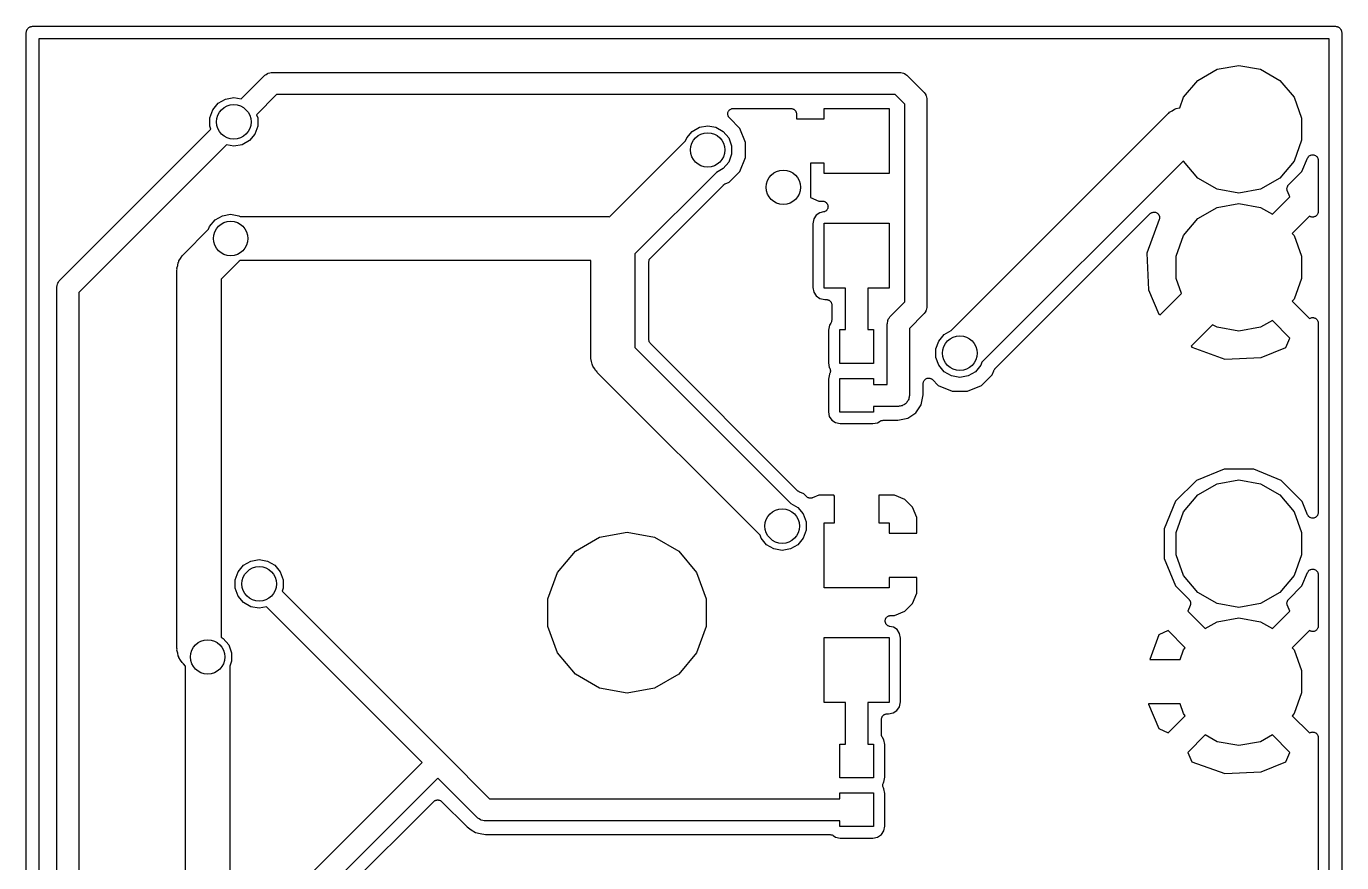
# Model space of a CAD drawing. Extents: x 25.3 to 49.5, y -85 to -25.3.
# Drawn here: x 25.29 to 49.48, y -40.67 to -25.29 of the extents above; entities that cross this region are included whole.
import ezdxf

# ---------------------------------------------------------------- set-up
doc = ezdxf.new("R2010")
doc.units = 0
doc.header["$MEASUREMENT"] = 0
doc.layers.add('BLACK', color=7, linetype='CONTINUOUS')

msp = doc.modelspace()

# ---------------------------------------------------------------- linework, layer by layer
at = {"layer": 'Black'}
for p, q in [((25.2857, -25.4), (25.2874, -25.3902)), ((25.2857, -84.836), (25.2857, -25.4)), ((25.2874, -25.3802), (25.2909, -25.3708)), ((25.2874, -25.3902), (25.2874, -25.3802)), ((25.2909, -25.3708), (25.2926, -25.3609)), ((25.2926, -25.3609), (25.2976, -25.3522)), ((25.2976, -25.3522), (25.301, -25.3428)), ((25.301, -25.3428), (25.3074, -25.3352)), ((25.3074, -25.3352), (25.3124, -25.3265)), ((25.3124, -25.3265), (25.3201, -25.3201)), ((25.3201, -25.3201), (25.3265, -25.3124)), ((25.3265, -25.3124), (25.3352, -25.3074)), ((25.3352, -25.3074), (25.3428, -25.301)), ((25.3428, -25.301), (25.3522, -25.2976)), ((25.3522, -25.2976), (25.3609, -25.2926)), ((25.3609, -25.2926), (25.3708, -25.2909)), ((25.3708, -25.2909), (25.3802, -25.2874)), ((25.3802, -25.2874), (25.3902, -25.2874)), ((25.3902, -25.2874), (25.4, -25.2857)), ((25.4, -25.2857), (49.3649, -25.2857)), ((49.3649, -25.2857), (49.3747, -25.2874)), ((49.3747, -25.2874), (49.3847, -25.2874)), ((49.3847, -25.2874), (49.3941, -25.2909)), ((49.3941, -25.2909), (49.404, -25.2926)), ((49.404, -25.2926), (49.4127, -25.2976)), ((49.4127, -25.2976), (49.422, -25.301)), ((49.422, -25.301), (49.4297, -25.3074)), ((49.4297, -25.3074), (49.4384, -25.3124)), ((49.4384, -25.3124), (49.4448, -25.3201)), ((49.4448, -25.3201), (49.4525, -25.3265)), ((49.4525, -25.3265), (49.4575, -25.3352)), ((49.4575, -25.3352), (49.4639, -25.3428)), ((49.4639, -25.3428), (49.4673, -25.3522)), ((49.4673, -25.3522), (49.4723, -25.3609)), ((49.4723, -25.3609), (49.474, -25.3708)), ((49.474, -25.3708), (49.4775, -25.3802)), ((49.4775, -25.3802), (49.4775, -25.3902)), ((49.4775, -25.3902), (49.4792, -25.4)), ((49.4792, -25.4), (49.4792, -84.836)), ((49.2506, -25.5143), (25.5143, -25.5143)), ((25.5143, -25.5143), (25.5143, -84.7217)), ((49.2506, -84.7217), (49.2506, -25.5143)), ((46.833, -26.2795), (47.1858, -26.0759)), ((47.1858, -26.0759), (47.5869, -26.0051)), ((47.5869, -26.0051), (47.988, -26.0759)), ((47.988, -26.0759), (48.3408, -26.2795)), ((29.2367, -26.6209), (29.6621, -26.1955)), ((29.6621, -26.1955), (29.6694, -26.1904)), ((29.6694, -26.1904), (29.6752, -26.1835)), ((29.6752, -26.1835), (29.6982, -26.1703)), ((29.6982, -26.1703), (29.7199, -26.155)), ((29.7199, -26.155), (29.7286, -26.1527)), ((29.7286, -26.1527), (29.7363, -26.1483)), ((29.7363, -26.1483), (29.7625, -26.1436)), ((29.7625, -26.1436), (29.7881, -26.1368)), ((29.7881, -26.1368), (29.797, -26.1376)), ((29.797, -26.1376), (29.8058, -26.136)), ((29.8058, -26.136), (41.352, -26.136)), ((41.352, -26.136), (41.3608, -26.1376)), ((41.3608, -26.1376), (41.3697, -26.1368)), ((41.3697, -26.1368), (41.3953, -26.1436)), ((41.3953, -26.1436), (41.4215, -26.1483)), ((41.4215, -26.1483), (41.4292, -26.1527)), ((41.4292, -26.1527), (41.4379, -26.155)), ((41.4379, -26.155), (41.4596, -26.1703)), ((41.4596, -26.1703), (41.4826, -26.1835)), ((41.4826, -26.1835), (41.4884, -26.1904)), ((41.4884, -26.1904), (41.4957, -26.1955)), ((41.4957, -26.1955), (41.7899, -26.4897)), ((46.5712, -26.5916), (46.833, -26.2795)), ((48.3408, -26.2795), (48.6026, -26.5916)), ((28.9491, -26.624), (29.1017, -26.5971)), ((29.1017, -26.5971), (29.2367, -26.6209)), ((29.89, -26.5424), (29.5212, -26.9111)), ((41.2678, -26.5424), (29.89, -26.5424)), ((41.443, -26.7176), (41.2678, -26.5424)), ((41.7899, -26.4897), (41.795, -26.497)), ((41.795, -26.497), (41.8019, -26.5028)), ((41.8019, -26.5028), (41.8151, -26.5258)), ((41.8151, -26.5258), (41.8304, -26.5475)), ((41.8304, -26.5475), (41.8327, -26.5562)), ((41.8327, -26.5562), (41.8371, -26.5639)), ((41.8371, -26.5639), (41.8418, -26.59)), ((41.8418, -26.59), (41.8486, -26.6157)), ((46.5014, -26.7832), (46.5712, -26.5916)), ((48.6026, -26.5916), (48.7419, -26.9743)), ((28.6623, -26.9658), (28.7153, -26.8202)), ((28.7153, -26.8202), (28.8149, -26.7015)), ((28.8149, -26.7015), (28.9491, -26.624)), ((38.1959, -26.8596), (38.2004, -26.8472)), ((38.2004, -26.8472), (38.2033, -26.8437)), ((38.2033, -26.8437), (38.2052, -26.8397)), ((38.2052, -26.8397), (38.2146, -26.8303)), ((38.2146, -26.8303), (38.2231, -26.8202)), ((38.2231, -26.8202), (38.227, -26.8179)), ((38.227, -26.8179), (38.2302, -26.8147)), ((38.2302, -26.8147), (38.2422, -26.8091)), ((38.2422, -26.8091), (38.2536, -26.8025)), ((38.2536, -26.8025), (38.2581, -26.8017)), ((38.2581, -26.8017), (38.2622, -26.7998)), ((38.2622, -26.7998), (38.2753, -26.7987)), ((38.2753, -26.7987), (38.2884, -26.7964)), ((38.2884, -26.7964), (39.3509, -26.7964)), ((39.3509, -26.7964), (39.3597, -26.7979)), ((39.3597, -26.7979), (39.3685, -26.7979)), ((39.3685, -26.7979), (39.3769, -26.801)), ((39.3769, -26.801), (39.3856, -26.8025)), ((39.3856, -26.8025), (39.3933, -26.807)), ((39.3933, -26.807), (39.4017, -26.81)), ((39.4017, -26.81), (39.4085, -26.8157)), ((39.4085, -26.8157), (39.4162, -26.8202)), ((39.4162, -26.8202), (39.4219, -26.827)), ((39.4219, -26.827), (39.4287, -26.8327)), ((39.4287, -26.8327), (39.4332, -26.8404)), ((39.4332, -26.8404), (39.4389, -26.8472)), ((39.4389, -26.8472), (39.4419, -26.8556)), ((39.9605, -26.9875), (39.9605, -26.797)), ((39.9605, -26.797), (41.1543, -26.797)), ((41.1543, -26.797), (41.1543, -27.9908)), ((41.443, -30.3518), (41.443, -26.7176)), ((41.8486, -26.6157), (41.8478, -26.6246)), ((41.8478, -26.6246), (41.8494, -26.6334)), ((41.8494, -26.6334), (41.8494, -30.436)), ((46.3132, -26.8667), (46.3591, -26.8401)), ((46.3591, -26.8401), (46.4026, -26.8097)), ((46.4026, -26.8097), (46.4199, -26.805)), ((46.4199, -26.805), (46.4354, -26.7961)), ((46.4354, -26.7961), (46.4877, -26.7869)), ((46.4877, -26.7869), (46.5014, -26.7832)), ((28.6623, -27.1208), (28.6623, -26.9658)), ((29.5212, -26.9111), (29.5411, -26.9658)), ((29.5411, -26.9658), (29.5411, -27.1208)), ((38.1872, -26.9068), (38.1883, -26.8936)), ((38.1883, -26.9111), (38.1872, -26.9068)), ((38.1883, -26.8804), (38.1899, -26.8761)), ((38.1883, -26.8936), (38.1883, -26.8804)), ((38.1883, -26.9156), (38.1883, -26.9111)), ((38.1928, -26.9281), (38.1883, -26.9156)), ((38.1899, -26.8761), (38.1903, -26.8716)), ((38.1903, -26.8716), (38.1959, -26.8596)), ((38.1963, -26.9409), (38.1928, -26.9281)), ((38.1988, -26.9446), (38.1963, -26.9409)), ((38.2004, -26.9488), (38.1988, -26.9446)), ((38.2089, -26.9589), (38.2004, -26.9488)), ((38.2165, -26.9698), (38.2089, -26.9589)), ((38.4104, -27.164), (38.2165, -26.9698)), ((39.4419, -26.8556), (39.4464, -26.8633)), ((39.4464, -26.8633), (39.4479, -26.872)), ((39.4479, -26.872), (39.451, -26.8804)), ((39.451, -26.8804), (39.451, -26.8892)), ((39.451, -26.8892), (39.4525, -26.898)), ((39.4525, -26.898), (39.4525, -26.9875)), ((39.4525, -26.9875), (39.9605, -26.9875)), ((42.297, -30.8807), (46.287, -26.8906)), ((46.287, -26.8906), (46.3017, -26.8804)), ((46.3017, -26.8804), (46.3132, -26.8667)), ((48.7419, -26.9743), (48.7419, -27.3817)), ((25.9037, -29.9539), (28.6822, -27.1755)), ((28.6822, -27.1755), (28.6623, -27.1208)), ((29.4881, -27.2664), (29.3885, -27.3851)), ((29.5411, -27.1208), (29.4881, -27.2664)), ((37.4116, -27.3908), (37.4315, -27.3361)), ((37.4315, -27.3361), (37.5311, -27.2174)), ((37.5311, -27.2174), (37.6653, -27.1399)), ((37.6653, -27.1399), (37.8179, -27.113)), ((37.8179, -27.113), (37.9705, -27.1399)), ((37.9705, -27.1399), (38.1047, -27.2174)), ((38.1047, -27.2174), (38.2043, -27.3361)), ((38.2043, -27.3361), (38.2573, -27.4817)), ((38.5165, -27.4209), (38.4104, -27.164)), ((28.9667, -27.4657), (26.2506, -30.1818)), ((29.1017, -27.4895), (28.9667, -27.4657)), ((29.2543, -27.4626), (29.1017, -27.4895)), ((29.3885, -27.3851), (29.2543, -27.4626)), ((36.0147, -28.7877), (37.4116, -27.3908)), ((38.2573, -27.4817), (38.2573, -27.6367)), ((38.5163, -27.6987), (38.5165, -27.4209)), ((48.7419, -27.3817), (48.6026, -27.7644)), ((38.2043, -27.7823), (38.1047, -27.901)), ((38.2573, -27.6367), (38.2043, -27.7823)), ((38.4097, -27.9554), (38.5163, -27.6987)), ((39.9605, -27.8003), (39.7062, -27.8003)), ((39.7062, -27.8003), (39.7062, -28.4353)), ((39.9605, -27.9908), (39.9605, -27.8003)), ((46.5689, -27.7582), (42.8626, -31.4645)), ((46.5712, -27.7644), (46.5689, -27.7582)), ((46.833, -28.0765), (46.5712, -27.7644)), ((48.6026, -27.7644), (48.3408, -28.0765)), ((48.749, -27.956), (48.852, -27.708)), ((48.852, -27.708), (48.8603, -27.695)), ((48.8603, -27.695), (48.868, -27.6817)), ((48.868, -27.6817), (48.8697, -27.6802)), ((48.8697, -27.6802), (48.871, -27.6783)), ((48.871, -27.6783), (48.8832, -27.6689)), ((48.8832, -27.6689), (48.895, -27.659)), ((48.895, -27.659), (48.8971, -27.6582)), ((48.8971, -27.6582), (48.899, -27.6568)), ((48.899, -27.6568), (48.9137, -27.6522)), ((48.9137, -27.6522), (48.9282, -27.6469)), ((48.9282, -27.6469), (48.9304, -27.6469)), ((48.9304, -27.6469), (48.9326, -27.6462)), ((48.9326, -27.6462), (48.948, -27.6469)), ((48.948, -27.6469), (48.9634, -27.6469)), ((48.9634, -27.6469), (48.9656, -27.6477)), ((48.9656, -27.6477), (48.9679, -27.6478)), ((48.9679, -27.6478), (48.9821, -27.6537)), ((48.9821, -27.6537), (48.9966, -27.659)), ((48.9966, -27.659), (48.9983, -27.6605)), ((48.9983, -27.6605), (49.0005, -27.6613)), ((49.0005, -27.6613), (49.0118, -27.6718)), ((49.0118, -27.6718), (49.0236, -27.6817)), ((49.0236, -27.6817), (49.0248, -27.6836)), ((49.0248, -27.6836), (49.0265, -27.6852)), ((49.0265, -27.6852), (49.0336, -27.6989)), ((49.0336, -27.6989), (49.0413, -27.7122)), ((49.0413, -27.7122), (49.0417, -27.7145)), ((49.0417, -27.7145), (49.0427, -27.7165)), ((49.0427, -27.7165), (49.0447, -27.7318)), ((49.0447, -27.7318), (49.0474, -27.747)), ((49.0474, -27.747), (49.0474, -28.6934)), ((37.9772, -27.9746), (36.4811, -29.4707)), ((38.1047, -27.901), (37.9772, -27.9746)), ((38.2131, -28.1517), (38.4097, -27.9554)), ((41.1543, -27.9908), (39.9605, -27.9908)), ((48.5019, -28.2027), (48.749, -27.956)), ((36.7649, -29.5462), (38.1072, -28.2038)), ((38.1072, -28.2038), (38.1091, -28.2025)), ((38.1091, -28.2025), (38.1105, -28.2007)), ((38.1105, -28.2007), (38.1235, -28.1924)), ((38.1235, -28.1924), (38.1361, -28.1836)), ((38.1361, -28.1836), (38.1383, -28.183)), ((38.1383, -28.183), (38.1402, -28.1818)), ((38.1402, -28.1818), (38.2131, -28.1517)), ((47.1858, -28.2801), (46.833, -28.0765)), ((47.5869, -28.3509), (47.1858, -28.2801)), ((47.988, -28.2801), (47.5869, -28.3509)), ((48.3408, -28.0765), (47.988, -28.2801)), ((48.4723, -28.2819), (48.4731, -28.2738)), ((48.4746, -28.2912), (48.4723, -28.2819)), ((48.4724, -28.2656), (48.4749, -28.2564)), ((48.4731, -28.2738), (48.4724, -28.2656)), ((48.4755, -28.3008), (48.4746, -28.2912)), ((48.4749, -28.2564), (48.4759, -28.2468)), ((48.4789, -28.3082), (48.4755, -28.3008)), ((48.4759, -28.2468), (48.4795, -28.2395)), ((48.4795, -28.2395), (48.4816, -28.2316)), ((48.4816, -28.2316), (48.4871, -28.2237)), ((48.4871, -28.2237), (48.4913, -28.2151)), ((48.4913, -28.2151), (48.4972, -28.2094)), ((48.4972, -28.2094), (48.5019, -28.2027)), ((39.7062, -28.4353), (39.8595, -28.4988)), ((39.8595, -28.4988), (39.9297, -28.4988)), ((39.9297, -28.4988), (39.9376, -28.5002)), ((39.9376, -28.5002), (39.9457, -28.5001)), ((39.9457, -28.5001), (39.9549, -28.5032)), ((39.9549, -28.5032), (39.9645, -28.5049)), ((39.9645, -28.5049), (39.9714, -28.5089)), ((39.9714, -28.5089), (39.979, -28.5116)), ((39.979, -28.5116), (39.9866, -28.5177)), ((39.9866, -28.5177), (39.995, -28.5226)), ((39.995, -28.5226), (40.0002, -28.5287)), ((40.0002, -28.5287), (40.0064, -28.5338)), ((40.0064, -28.5338), (40.0114, -28.5421)), ((40.0114, -28.5421), (40.0177, -28.5496)), ((47.1858, -28.6159), (47.5869, -28.5451)), ((47.5869, -28.5451), (47.988, -28.6159)), ((48.2047, -28.741), (48.5269, -28.4188)), ((48.4809, -28.3162), (48.4789, -28.3082)), ((48.5269, -28.4188), (48.4809, -28.3162)), ((28.7574, -28.8455), (28.8916, -28.768)), ((28.8916, -28.768), (29.0442, -28.7411)), ((29.0442, -28.7411), (29.1968, -28.768)), ((29.1968, -28.768), (29.2191, -28.7809)), ((29.2191, -28.7809), (35.9596, -28.7809)), ((35.9596, -28.7809), (35.9772, -28.784)), ((35.9772, -28.784), (35.995, -28.7824)), ((35.995, -28.7824), (36.0147, -28.7877)), ((39.8149, -28.7578), (39.7694, -28.8253)), ((39.8833, -28.7129), (39.8149, -28.7578)), ((39.9491, -28.7001), (39.8833, -28.7129)), ((39.9566, -28.6973), (39.9491, -28.7001)), ((39.9645, -28.6959), (39.9566, -28.6973)), ((39.9729, -28.691), (39.9645, -28.6959)), ((39.982, -28.6875), (39.9729, -28.691)), ((39.9881, -28.6822), (39.982, -28.6875)), ((39.995, -28.6782), (39.9881, -28.6822)), ((40.0013, -28.6708), (39.995, -28.6782)), ((40.0087, -28.6644), (40.0013, -28.6708)), ((40.0126, -28.6573), (40.0087, -28.6644)), ((40.0177, -28.6512), (40.0126, -28.6573)), ((40.0177, -28.5496), (40.0205, -28.5571)), ((40.021, -28.642), (40.0177, -28.6512)), ((40.0205, -28.5571), (40.0246, -28.564)), ((40.0258, -28.6335), (40.021, -28.642)), ((40.0246, -28.564), (40.0264, -28.5736)), ((40.027, -28.6256), (40.0258, -28.6335)), ((40.0264, -28.5736), (40.0298, -28.5828)), ((40.0298, -28.618), (40.027, -28.6256)), ((40.0298, -28.5828), (40.0298, -28.5908)), ((40.0298, -28.5908), (40.0313, -28.5987)), ((40.0313, -28.5987), (40.0298, -28.6083)), ((40.0298, -28.6083), (40.0298, -28.618)), ((43.1008, -31.5856), (45.9557, -28.7306)), ((45.9557, -28.7306), (45.9666, -28.723)), ((45.9666, -28.723), (45.9767, -28.7145)), ((45.9767, -28.7145), (45.9809, -28.713)), ((45.9809, -28.713), (45.9846, -28.7104)), ((45.9846, -28.7104), (45.9974, -28.7069)), ((45.9974, -28.7069), (46.0098, -28.7024)), ((46.0098, -28.7024), (46.0144, -28.7024)), ((46.0144, -28.7024), (46.0187, -28.7012)), ((46.0187, -28.7012), (46.0319, -28.7024)), ((46.0319, -28.7024), (46.0451, -28.7024)), ((46.0451, -28.7024), (46.0494, -28.7039)), ((46.0494, -28.7039), (46.0539, -28.7043)), ((46.0539, -28.7043), (46.0659, -28.7099)), ((46.0659, -28.7099), (46.0783, -28.7144)), ((46.0783, -28.7144), (46.0818, -28.7173)), ((46.0818, -28.7173), (46.0859, -28.7192)), ((46.0859, -28.7192), (46.0952, -28.7286)), ((46.0952, -28.7286), (46.1053, -28.737)), ((46.1053, -28.737), (46.1076, -28.741)), ((46.1076, -28.741), (46.1108, -28.7442)), ((46.1108, -28.7442), (46.1164, -28.7561)), ((46.1164, -28.7561), (46.123, -28.7676)), ((46.123, -28.7676), (46.1238, -28.772)), ((46.1238, -28.772), (46.1257, -28.7761)), ((46.1257, -28.7761), (46.1269, -28.7893)), ((46.1269, -28.7893), (46.1292, -28.8023)), ((46.833, -28.8195), (47.1858, -28.6159)), ((47.988, -28.6159), (48.2047, -28.741)), ((48.8861, -28.778), (48.5707, -29.0935)), ((48.9042, -28.7861), (48.8861, -28.778)), ((48.9164, -28.7891), (48.9042, -28.7861)), ((48.9282, -28.7934), (48.9164, -28.7891)), ((48.9848, -28.7856), (48.9735, -28.7911)), ((48.9966, -28.7814), (48.9848, -28.7856)), ((49.0006, -28.778), (48.9966, -28.7814)), ((49.0053, -28.7757), (49.0006, -28.778)), ((49.014, -28.7667), (49.0053, -28.7757)), ((49.0236, -28.7587), (49.014, -28.7667)), ((49.0262, -28.7542), (49.0236, -28.7587)), ((49.0299, -28.7504), (49.0262, -28.7542)), ((49.035, -28.739), (49.0299, -28.7504)), ((49.0413, -28.7281), (49.035, -28.739)), ((49.0422, -28.723), (49.0413, -28.7281)), ((49.0443, -28.7182), (49.0422, -28.723)), ((49.0452, -28.7057), (49.0443, -28.7182)), ((49.0474, -28.6934), (49.0452, -28.7057)), ((28.1744, -29.4823), (28.6379, -29.0189)), ((28.6379, -29.0189), (28.6578, -28.9642)), ((28.6578, -28.9642), (28.7574, -28.8455)), ((39.7694, -28.8253), (39.7513, -28.9153)), ((39.7513, -28.9153), (39.7513, -30.0892)), ((39.9605, -30.099), (39.9605, -28.9052)), ((39.9605, -28.9052), (41.1543, -28.9052)), ((41.1543, -28.9052), (41.1543, -30.099)), ((46.1231, -28.8371), (45.8972, -29.4601)), ((46.1254, -28.8241), (46.1231, -28.8371)), ((46.1288, -28.8113), (46.1254, -28.8241)), ((46.1292, -28.8023), (46.1284, -28.8068)), ((46.1284, -28.8068), (46.1288, -28.8113)), ((46.5712, -29.1316), (46.833, -28.8195)), ((48.9334, -28.7934), (48.9282, -28.7934)), ((48.9384, -28.7947), (48.9334, -28.7934)), ((48.9509, -28.7934), (48.9384, -28.7947)), ((48.9634, -28.7934), (48.9509, -28.7934)), ((48.9684, -28.7916), (48.9634, -28.7934)), ((48.9735, -28.7911), (48.9684, -28.7916)), ((46.4319, -29.5143), (46.5712, -29.1316)), ((48.5707, -29.0935), (48.6026, -29.1316)), ((48.6026, -29.1316), (48.7419, -29.5143)), ((28.1239, -29.5545), (28.1505, -29.5085)), ((28.1505, -29.5085), (28.1642, -29.497)), ((28.1642, -29.497), (28.1744, -29.4823)), ((36.4811, -29.4707), (36.4811, -31.193)), ((45.8972, -29.4601), (45.9273, -30.1287)), ((46.4319, -29.9217), (46.4319, -29.5143)), ((48.7419, -29.5143), (48.7419, -29.9217)), ((28.0554, -29.7697), (28.0585, -29.7521)), ((28.0569, -29.7343), (28.0707, -29.683)), ((28.0585, -29.7521), (28.0569, -29.7343)), ((28.0707, -29.683), (28.0799, -29.6307)), ((28.0799, -29.6307), (28.0888, -29.6152)), ((28.0888, -29.6152), (28.0935, -29.5979)), ((28.0935, -29.5979), (28.1239, -29.5545)), ((29.2035, -29.6027), (28.8682, -29.938)), ((29.2191, -29.5937), (29.2035, -29.6027)), ((35.6683, -29.5937), (29.2191, -29.5937)), ((35.6683, -31.3613), (35.6683, -29.5937)), ((36.7351, -29.618), (36.7359, -29.6136)), ((36.7351, -31.0457), (36.7351, -29.618)), ((36.7355, -29.6092), (36.7389, -29.5964)), ((36.7359, -29.6136), (36.7355, -29.6092)), ((36.7389, -29.5964), (36.7412, -29.5833)), ((36.7412, -29.5833), (36.7435, -29.5794)), ((36.7435, -29.5794), (36.7446, -29.5751)), ((36.7446, -29.5751), (36.7522, -29.5642)), ((36.7522, -29.5642), (36.7589, -29.5527)), ((36.7589, -29.5527), (36.7623, -29.5498)), ((36.7623, -29.5498), (36.7649, -29.5462)), ((25.8632, -30.0117), (25.8785, -29.99)), ((25.8785, -29.99), (25.8917, -29.967)), ((25.8917, -29.967), (25.8986, -29.9612)), ((25.8986, -29.9612), (25.9037, -29.9539)), ((28.0554, -36.7231), (28.0554, -29.7697)), ((28.8682, -29.938), (28.8682, -36.5178)), ((46.5324, -30.1978), (46.4319, -29.9217)), ((48.7419, -29.9217), (48.6026, -30.3044)), ((25.8442, -30.0976), (25.8458, -30.0888)), ((25.8442, -55.118), (25.8442, -30.0976)), ((25.845, -30.0799), (25.8518, -30.0543)), ((25.8458, -30.0888), (25.845, -30.0799)), ((25.8518, -30.0543), (25.8565, -30.0281)), ((25.8565, -30.0281), (25.8609, -30.0204)), ((25.8609, -30.0204), (25.8632, -30.0117)), ((26.2506, -30.1818), (26.2506, -54.9148)), ((39.7513, -30.0892), (39.7682, -30.1762)), ((39.7682, -30.1762), (39.8131, -30.2446)), ((40.3542, -30.099), (39.9605, -30.099)), ((40.3542, -30.8635), (40.3542, -30.099)), ((41.1543, -30.099), (40.7606, -30.099)), ((40.7606, -30.099), (40.7606, -30.8635)), ((45.9273, -30.1287), (46.1143, -30.5803)), ((46.1389, -30.5913), (46.5324, -30.1978)), ((39.8131, -30.2446), (39.8806, -30.2901)), ((39.8806, -30.2901), (39.9706, -30.3082)), ((39.9706, -30.3082), (39.9986, -30.3082)), ((39.9986, -30.3082), (40.0074, -30.3097)), ((40.0074, -30.3097), (40.0162, -30.3097)), ((40.0162, -30.3097), (40.0246, -30.3128)), ((40.0246, -30.3128), (40.0333, -30.3143)), ((40.0333, -30.3143), (40.041, -30.3187)), ((40.041, -30.3187), (40.0494, -30.3218)), ((40.0494, -30.3218), (40.0562, -30.3275)), ((40.0562, -30.3275), (40.0639, -30.3319)), ((40.0639, -30.3319), (40.0696, -30.3387)), ((40.0696, -30.3387), (40.0764, -30.3445)), ((40.0764, -30.3445), (40.0809, -30.3522)), ((40.0809, -30.3522), (40.0866, -30.359)), ((40.0866, -30.359), (40.0896, -30.3673)), ((40.0896, -30.3673), (40.0941, -30.375)), ((40.0941, -30.375), (40.0956, -30.3838)), ((40.0956, -30.3838), (40.0987, -30.3921)), ((40.0987, -30.3921), (40.0987, -30.401)), ((40.0987, -30.401), (40.1002, -30.4098)), ((40.1002, -30.4098), (40.1002, -30.6877)), ((41.1811, -30.6137), (41.443, -30.3518)), ((41.8418, -30.4793), (41.8371, -30.5055)), ((41.8486, -30.4537), (41.8418, -30.4793)), ((41.8494, -30.436), (41.8478, -30.4448)), ((41.8478, -30.4448), (41.8486, -30.4537)), ((48.6026, -30.3044), (48.5707, -30.3425)), ((48.5707, -30.3425), (48.8861, -30.658)), ((40.0941, -30.7224), (40.0879, -30.7332)), ((40.095, -30.7172), (40.0941, -30.7224)), ((40.0972, -30.7123), (40.095, -30.7172)), ((40.098, -30.6999), (40.0972, -30.7123)), ((40.1002, -30.6877), (40.098, -30.6999)), ((41.1224, -30.7397), (41.1292, -30.7141)), ((41.1292, -30.7141), (41.1339, -30.6879)), ((41.1339, -30.6879), (41.1383, -30.6802)), ((41.1383, -30.6802), (41.1406, -30.6715)), ((41.1406, -30.6715), (41.1559, -30.6498)), ((41.1559, -30.6498), (41.1691, -30.6268)), ((41.1691, -30.6268), (41.176, -30.621)), ((41.176, -30.621), (41.1811, -30.6137)), ((41.7899, -30.5797), (41.528, -30.8416)), ((41.795, -30.5724), (41.7899, -30.5797)), ((41.8019, -30.5666), (41.795, -30.5724)), ((41.8151, -30.5436), (41.8019, -30.5666)), ((41.8304, -30.5219), (41.8151, -30.5436)), ((41.8327, -30.5132), (41.8304, -30.5219)), ((41.8371, -30.5055), (41.8327, -30.5132)), ((46.1143, -30.5803), (46.1389, -30.5913)), ((48.2047, -30.695), (47.988, -30.8201)), ((48.5269, -31.0172), (48.2047, -30.695)), ((48.8861, -30.658), (48.9042, -30.6499)), ((48.9042, -30.6499), (48.9164, -30.6469)), ((48.9164, -30.6469), (48.9282, -30.6426)), ((48.9282, -30.6426), (48.9334, -30.6426)), ((48.9334, -30.6426), (48.9384, -30.6413)), ((48.9384, -30.6413), (48.9509, -30.6426)), ((48.9509, -30.6426), (48.9634, -30.6426)), ((48.9634, -30.6426), (48.9684, -30.6444)), ((48.9684, -30.6444), (48.9735, -30.6449)), ((48.9735, -30.6449), (48.9848, -30.6503)), ((48.9848, -30.6503), (48.9966, -30.6546)), ((48.9966, -30.6546), (49.0006, -30.658)), ((49.0006, -30.658), (49.0053, -30.6603)), ((49.0053, -30.6603), (49.014, -30.6693)), ((49.014, -30.6693), (49.0236, -30.6773)), ((49.0236, -30.6773), (49.0262, -30.6818)), ((49.0262, -30.6818), (49.0299, -30.6856)), ((49.0299, -30.6856), (49.035, -30.697)), ((49.035, -30.697), (49.0413, -30.7079)), ((49.0413, -30.7079), (49.0422, -30.713)), ((49.0422, -30.713), (49.0443, -30.7178)), ((49.0443, -30.7178), (49.0452, -30.7303)), ((40.0564, -30.7837), (40.0383, -30.8736)), ((40.0383, -30.8736), (40.0383, -31.4735)), ((40.0828, -30.7445), (40.0564, -30.7837)), ((40.0879, -30.7332), (40.0828, -30.7445)), ((40.2475, -31.4833), (40.2475, -30.8635)), ((40.2475, -30.8635), (40.3542, -30.8635)), ((40.7606, -30.8635), (40.8673, -30.8635)), ((40.8673, -30.8635), (40.8673, -31.4833)), ((41.1216, -30.7574), (41.1232, -30.7486)), ((41.1216, -31.8694), (41.1216, -30.7574)), ((41.1232, -30.7486), (41.1224, -30.7397)), ((41.528, -30.8416), (41.528, -32.0726)), ((42.0699, -31.073), (42.1695, -30.9543)), ((42.1695, -30.9543), (42.297, -30.8807)), ((47.1057, -30.7739), (46.7136, -31.166)), ((47.1858, -30.8201), (47.1057, -30.7739)), ((47.5869, -30.8909), (47.1858, -30.8201)), ((47.988, -30.8201), (47.5869, -30.8909)), ((49.0452, -30.7303), (49.0474, -30.7426)), ((49.0474, -30.7426), (49.0474, -34.229)), ((36.4811, -31.193), (39.3486, -34.0605)), ((36.7359, -31.0501), (36.7351, -31.0457)), ((36.7355, -31.0545), (36.7359, -31.0501)), ((36.7389, -31.0673), (36.7355, -31.0545)), ((36.7412, -31.0804), (36.7389, -31.0673)), ((36.7435, -31.0843), (36.7412, -31.0804)), ((36.7446, -31.0886), (36.7435, -31.0843)), ((36.7522, -31.0995), (36.7446, -31.0886)), ((36.7589, -31.111), (36.7522, -31.0995)), ((36.7623, -31.1138), (36.7589, -31.111)), ((36.7649, -31.1175), (36.7623, -31.1138)), ((39.4788, -33.8314), (36.7649, -31.1175)), ((42.0169, -31.2186), (42.0699, -31.073)), ((46.7136, -31.166), (46.7235, -31.1882)), ((46.7235, -31.1882), (47.329, -31.4077)), ((47.9976, -31.3776), (48.4492, -31.1906)), ((48.4492, -31.1906), (48.5269, -31.0172)), ((35.6714, -31.3789), (35.6683, -31.3613)), ((35.6698, -31.3967), (35.6714, -31.3789)), ((35.6836, -31.448), (35.6698, -31.3967)), ((35.6928, -31.5003), (35.6836, -31.448)), ((42.0169, -31.3736), (42.0169, -31.2186)), ((42.0699, -31.5192), (42.0169, -31.3736)), ((47.329, -31.4077), (47.9976, -31.3776)), ((35.7017, -31.5158), (35.6928, -31.5003)), ((35.7064, -31.5331), (35.7017, -31.5158)), ((35.7368, -31.5765), (35.7064, -31.5331)), ((35.7634, -31.6225), (35.7368, -31.5765)), ((35.7771, -31.634), (35.7634, -31.6225)), ((35.7873, -31.6487), (35.7771, -31.634)), ((38.783, -34.6443), (35.7873, -31.6487)), ((40.0383, -31.4735), (40.0552, -31.5605)), ((40.0564, -31.6828), (40.0383, -31.7728)), ((40.0552, -31.5605), (40.0594, -31.5668)), ((40.0587, -31.6794), (40.0564, -31.6828)), ((40.0613, -31.6735), (40.0587, -31.6794)), ((40.0594, -31.5668), (40.062, -31.5728)), ((40.0652, -31.6683), (40.0613, -31.6735)), ((40.062, -31.5728), (40.0658, -31.5781)), ((40.0685, -31.6575), (40.0652, -31.6683)), ((40.0658, -31.5781), (40.0689, -31.5889)), ((40.073, -31.6472), (40.0685, -31.6575)), ((40.0689, -31.5889), (40.0733, -31.5992)), ((40.0735, -31.6407), (40.073, -31.6472)), ((40.0733, -31.5992), (40.0737, -31.6057)), ((40.0754, -31.6345), (40.0735, -31.6407)), ((40.0737, -31.6057), (40.0755, -31.612)), ((40.0755, -31.612), (40.0747, -31.6232)), ((40.0747, -31.6232), (40.0754, -31.6345)), ((40.8673, -31.4833), (40.2475, -31.4833)), ((42.1695, -31.6379), (42.0699, -31.5192)), ((42.3037, -31.7154), (42.1695, -31.6379)), ((42.7431, -31.6379), (42.6089, -31.7154)), ((42.8427, -31.5192), (42.7431, -31.6379)), ((42.8626, -31.4645), (42.8427, -31.5192)), ((42.8515, -31.8886), (43.0481, -31.6923)), ((43.0481, -31.6923), (43.0788, -31.6185)), ((43.0788, -31.6185), (43.0799, -31.6166)), ((43.0799, -31.6166), (43.0805, -31.6145)), ((43.0805, -31.6145), (43.0894, -31.6018)), ((43.0894, -31.6018), (43.0977, -31.5887)), ((43.0977, -31.5887), (43.0995, -31.5874)), ((43.0995, -31.5874), (43.1008, -31.5856)), ((40.0383, -31.7728), (40.0383, -32.3727)), ((40.2475, -32.3825), (40.2475, -31.7627)), ((40.2475, -31.7627), (40.8673, -31.7627)), ((40.8673, -31.7627), (40.8673, -31.8694)), ((40.8673, -31.8694), (41.1216, -31.8694)), ((41.782, -31.8549), (41.7843, -31.8418)), ((41.782, -32.0626), (41.782, -31.8549)), ((41.7843, -31.8418), (41.7855, -31.8285)), ((41.7855, -31.8285), (41.7874, -31.8245)), ((41.7874, -31.8245), (41.7881, -31.8202)), ((41.7881, -31.8202), (41.7948, -31.8086)), ((41.7948, -31.8086), (41.8004, -31.7966)), ((41.8004, -31.7966), (41.8036, -31.7934)), ((41.8036, -31.7934), (41.8058, -31.7896)), ((41.8058, -31.7896), (41.816, -31.781)), ((41.816, -31.781), (41.8254, -31.7716)), ((41.8254, -31.7716), (41.8294, -31.7698)), ((41.8294, -31.7698), (41.8328, -31.7669)), ((41.8328, -31.7669), (41.8453, -31.7624)), ((41.8453, -31.7624), (41.8574, -31.7567)), ((41.8574, -31.7567), (41.8618, -31.7564)), ((41.8618, -31.7564), (41.866, -31.7548)), ((41.866, -31.7548), (41.8793, -31.7548)), ((41.8793, -31.7548), (41.8925, -31.7537)), ((41.8925, -31.7537), (41.8968, -31.7548)), ((41.8968, -31.7548), (41.9012, -31.7548)), ((41.9012, -31.7548), (41.9138, -31.7594)), ((41.9138, -31.7594), (41.9266, -31.7629)), ((41.9266, -31.7629), (41.9302, -31.7654)), ((41.9302, -31.7654), (41.9344, -31.7669)), ((41.9344, -31.7669), (41.9446, -31.7755)), ((41.9446, -31.7755), (41.9555, -31.7831)), ((41.9555, -31.7831), (42.0601, -31.8879)), ((42.0601, -31.8879), (42.3167, -31.9945)), ((42.4563, -31.7423), (42.3037, -31.7154)), ((42.6089, -31.7154), (42.4563, -31.7423)), ((42.5946, -31.9947), (42.8515, -31.8886)), ((41.5008, -32.1742), (41.4893, -32.1878)), ((41.5069, -32.1575), (41.5008, -32.1742)), ((41.5157, -32.1421), (41.5069, -32.1575)), ((41.5188, -32.1246), (41.5157, -32.1421)), ((41.5249, -32.1079), (41.5188, -32.1246)), ((41.528, -32.0726), (41.5249, -32.0901)), ((41.5249, -32.0901), (41.5249, -32.1079)), ((41.7454, -32.2468), (41.782, -32.0626)), ((42.3167, -31.9945), (42.5946, -31.9947)), ((40.0383, -32.3727), (40.0552, -32.4596)), ((40.8673, -32.3825), (40.2475, -32.3825)), ((41.3248, -32.2758), (40.8673, -32.2758)), ((40.8673, -32.2758), (40.8673, -32.3825)), ((41.3423, -32.2727), (41.3248, -32.2758)), ((41.3601, -32.2727), (41.3423, -32.2727)), ((41.3768, -32.2666), (41.3601, -32.2727)), ((41.3943, -32.2635), (41.3768, -32.2666)), ((41.4097, -32.2547), (41.3943, -32.2635)), ((41.4264, -32.2486), (41.4097, -32.2547)), ((41.44, -32.2371), (41.4264, -32.2486)), ((41.4554, -32.2283), (41.44, -32.2371)), ((41.4668, -32.2146), (41.4554, -32.2283)), ((41.4805, -32.2032), (41.4668, -32.2146)), ((41.4893, -32.1878), (41.4805, -32.2032)), ((41.499, -32.4932), (41.6467, -32.3945)), ((41.6467, -32.3945), (41.7454, -32.2468)), ((40.0552, -32.4596), (40.1001, -32.528)), ((40.1001, -32.528), (40.1676, -32.5736)), ((40.1676, -32.5736), (40.2576, -32.5916)), ((40.2576, -32.5916), (40.8575, -32.5916)), ((40.8575, -32.5916), (40.9445, -32.5748)), ((40.9445, -32.5748), (40.9875, -32.5465)), ((40.9875, -32.5465), (40.9983, -32.5418)), ((40.9983, -32.5418), (41.0085, -32.5359)), ((41.0085, -32.5359), (41.0144, -32.5349)), ((41.0144, -32.5349), (41.0199, -32.5325)), ((41.0199, -32.5325), (41.0317, -32.5318)), ((41.0317, -32.5318), (41.0433, -32.5298)), ((41.0433, -32.5298), (41.3148, -32.5298)), ((41.3148, -32.5298), (41.499, -32.4932)), ((47.3153, -33.4262), (46.811, -33.6345)), ((47.1858, -33.6959), (47.5869, -33.6251)), ((47.8609, -33.4266), (47.3153, -33.4262)), ((47.5869, -33.6251), (47.988, -33.6959)), ((48.3649, -33.6359), (47.8609, -33.4266)), ((39.4806, -33.8327), (39.4788, -33.8314)), ((39.4819, -33.8345), (39.4806, -33.8327)), ((39.495, -33.8428), (39.4819, -33.8345)), ((39.5077, -33.8517), (39.495, -33.8428)), ((39.5098, -33.8523), (39.5077, -33.8517)), ((39.5117, -33.8534), (39.5098, -33.8523)), ((39.5855, -33.8841), (39.5117, -33.8534)), ((46.811, -33.6345), (46.4248, -34.02)), ((46.833, -33.8995), (47.1858, -33.6959)), ((47.988, -33.6959), (48.3408, -33.8995)), ((48.5269, -33.7982), (48.3649, -33.6359)), ((48.5764, -33.8478), (48.5269, -33.7982)), ((48.7504, -34.0221), (48.5764, -33.8478)), ((39.3486, -34.0605), (39.4761, -34.1341)), ((39.6352, -33.9339), (39.5855, -33.8841)), ((39.6407, -33.9378), (39.6352, -33.9339)), ((39.6453, -33.9427), (39.6407, -33.9378)), ((39.6551, -33.9478), (39.6453, -33.9427)), ((39.6641, -33.9542), (39.6551, -33.9478)), ((39.6706, -33.9559), (39.6641, -33.9542)), ((39.6766, -33.959), (39.6706, -33.9559)), ((39.6875, -33.9605), (39.6766, -33.959)), ((39.6982, -33.9633), (39.6875, -33.9605)), ((39.7049, -33.9627), (39.6982, -33.9633)), ((39.7116, -33.9636), (39.7049, -33.9627)), ((39.7223, -33.9612), (39.7116, -33.9636)), ((39.7333, -33.9603), (39.7223, -33.9612)), ((39.7394, -33.9574), (39.7333, -33.9603)), ((39.746, -33.956), (39.7394, -33.9574)), ((39.8595, -33.909), (39.746, -33.956)), ((40.1354, -33.909), (39.8595, -33.909)), ((40.151, -33.9246), (40.1354, -33.909)), ((40.151, -34.417), (40.151, -33.9246)), ((41.2553, -33.909), (40.9638, -33.909)), ((40.9638, -33.909), (40.9638, -34.417)), ((41.4421, -33.9863), (41.2553, -33.909)), ((41.585, -34.1292), (41.4421, -33.9863)), ((46.4248, -34.02), (46.2155, -34.524)), ((46.5712, -34.2116), (46.833, -33.8995)), ((48.3408, -33.8995), (48.6026, -34.2116)), ((48.8519, -34.2678), (48.7504, -34.0221)), ((39.4761, -34.1341), (39.5757, -34.2528)), ((39.5757, -34.2528), (39.6287, -34.3984)), ((41.6623, -34.316), (41.585, -34.1292)), ((41.6623, -34.6075), (41.6623, -34.316)), ((46.4319, -34.5943), (46.5712, -34.2116)), ((48.6026, -34.2116), (48.7419, -34.5943)), ((48.8602, -34.2809), (48.8519, -34.2678)), ((48.868, -34.2943), (48.8602, -34.2809)), ((48.8697, -34.2957), (48.868, -34.2943)), ((48.8708, -34.2976), (48.8697, -34.2957)), ((48.8831, -34.307), (48.8708, -34.2976)), ((48.895, -34.317), (48.8831, -34.307)), ((48.8971, -34.3177), (48.895, -34.317)), ((48.8988, -34.3191), (48.8971, -34.3177)), ((48.9136, -34.3238), (48.8988, -34.3191)), ((48.9282, -34.3291), (48.9136, -34.3238)), ((48.9304, -34.3291), (48.9282, -34.3291)), ((48.9324, -34.3297), (48.9304, -34.3291)), ((48.9479, -34.3291), (48.9324, -34.3297)), ((48.9634, -34.3291), (48.9479, -34.3291)), ((48.9655, -34.3283), (48.9634, -34.3291)), ((48.9677, -34.3282), (48.9655, -34.3283)), ((48.982, -34.3223), (48.9677, -34.3282)), ((48.9966, -34.317), (48.982, -34.3223)), ((48.9983, -34.3156), (48.9966, -34.317)), ((49.0003, -34.3147), (48.9983, -34.3156)), ((49.0117, -34.3043), (49.0003, -34.3147)), ((49.0236, -34.2943), (49.0117, -34.3043)), ((49.0247, -34.2924), (49.0236, -34.2943)), ((49.0264, -34.2909), (49.0247, -34.2924)), ((49.0335, -34.2772), (49.0264, -34.2909)), ((49.0413, -34.2638), (49.0335, -34.2772)), ((49.0417, -34.2616), (49.0413, -34.2638)), ((49.0427, -34.2596), (49.0417, -34.2616)), ((49.0447, -34.2443), (49.0427, -34.2596)), ((49.0474, -34.229), (49.0447, -34.2443)), ((35.8289, -34.6784), (36.3347, -34.5892)), ((36.3347, -34.5892), (36.8405, -34.6784)), ((39.6287, -34.5534), (39.5757, -34.699)), ((39.6287, -34.3984), (39.6287, -34.5534)), ((39.9605, -35.6108), (39.9605, -34.417)), ((39.9605, -34.417), (40.151, -34.417)), ((40.9638, -34.417), (41.1543, -34.417)), ((41.1543, -34.417), (41.1543, -34.6075)), ((46.2155, -34.524), (46.2151, -35.0696)), ((46.4319, -35.0017), (46.4319, -34.5943)), ((48.7419, -34.5943), (48.7419, -35.0017)), ((35.3841, -34.9352), (35.8289, -34.6784)), ((36.8405, -34.6784), (37.2853, -34.9352)), ((38.8029, -34.699), (38.783, -34.6443)), ((38.9025, -34.8177), (38.8029, -34.699)), ((39.0367, -34.8952), (38.9025, -34.8177)), ((39.4761, -34.8177), (39.3419, -34.8952)), ((39.5757, -34.699), (39.4761, -34.8177)), ((41.1543, -34.6075), (41.6623, -34.6075)), ((35.054, -35.3286), (35.3841, -34.9352)), ((37.2853, -34.9352), (37.6154, -35.3286)), ((39.1893, -34.9221), (39.0367, -34.8952)), ((39.3419, -34.8952), (39.1893, -34.9221)), ((46.2151, -35.0696), (46.4234, -35.5739)), ((46.5712, -35.3844), (46.4319, -35.0017)), ((48.7419, -35.0017), (48.6026, -35.3844)), ((29.1302, -35.4614), (29.1832, -35.3158)), ((29.1832, -35.3158), (29.2828, -35.1971)), ((29.2828, -35.1971), (29.417, -35.1196)), ((29.417, -35.1196), (29.5696, -35.0927)), ((29.5696, -35.0927), (29.7222, -35.1196)), ((29.7222, -35.1196), (29.8564, -35.1971)), ((29.8564, -35.1971), (29.956, -35.3158)), ((29.956, -35.3158), (30.009, -35.4614)), ((48.852, -35.328), (48.8603, -35.315)), ((48.8603, -35.315), (48.868, -35.3017)), ((48.868, -35.3017), (48.8697, -35.3002)), ((48.8697, -35.3002), (48.871, -35.2983)), ((48.871, -35.2983), (48.8832, -35.2889)), ((48.8832, -35.2889), (48.895, -35.279)), ((48.895, -35.279), (48.8971, -35.2782)), ((48.8971, -35.2782), (48.899, -35.2768)), ((48.899, -35.2768), (48.9137, -35.2722)), ((48.9137, -35.2722), (48.9282, -35.2669)), ((48.9282, -35.2669), (48.9304, -35.2669)), ((48.9304, -35.2669), (48.9326, -35.2662)), ((48.9326, -35.2662), (48.948, -35.2669)), ((48.948, -35.2669), (48.9634, -35.2669)), ((48.9634, -35.2669), (48.9656, -35.2677)), ((48.9656, -35.2677), (48.9679, -35.2678)), ((48.9679, -35.2678), (48.9821, -35.2737)), ((48.9821, -35.2737), (48.9966, -35.279)), ((48.9966, -35.279), (48.9983, -35.2805)), ((48.9983, -35.2805), (49.0005, -35.2813)), ((49.0005, -35.2813), (49.0118, -35.2918)), ((49.0118, -35.2918), (49.0236, -35.3017)), ((49.0236, -35.3017), (49.0248, -35.3036)), ((49.0248, -35.3036), (49.0265, -35.3052)), ((49.0265, -35.3052), (49.0336, -35.3189)), ((49.0336, -35.3189), (49.0413, -35.3322)), ((29.1302, -35.6164), (29.1302, -35.4614)), ((30.009, -35.4614), (30.009, -35.6164)), ((34.8783, -35.8112), (35.054, -35.3286)), ((37.6154, -35.3286), (37.7911, -35.8112)), ((41.6623, -35.4203), (41.1543, -35.4203)), ((41.1543, -35.4203), (41.1543, -35.6108)), ((41.6623, -35.7118), (41.6623, -35.4203)), ((46.833, -35.6965), (46.5712, -35.3844)), ((48.6026, -35.3844), (48.3408, -35.6965)), ((48.749, -35.576), (48.852, -35.328)), ((49.0413, -35.3322), (49.0417, -35.3345)), ((49.0417, -35.3345), (49.0427, -35.3365)), ((49.0427, -35.3365), (49.0447, -35.3518)), ((49.0447, -35.3518), (49.0474, -35.367)), ((49.0474, -35.367), (49.0474, -36.3134)), ((29.1832, -35.762), (29.1302, -35.6164)), ((29.2828, -35.8807), (29.1832, -35.762)), ((30.009, -35.6164), (29.9891, -35.671)), ((29.9891, -35.671), (32.9958, -38.6776)), ((41.1543, -35.6108), (39.9605, -35.6108)), ((41.585, -35.8986), (41.6623, -35.7118)), ((46.4234, -35.5739), (46.672, -35.8229)), ((47.1858, -35.9001), (46.833, -35.6965)), ((48.3408, -35.6965), (47.988, -35.9001)), ((48.5019, -35.8227), (48.749, -35.576)), ((29.417, -35.9582), (29.2828, -35.8807)), ((29.5696, -35.9851), (29.417, -35.9582)), ((29.7046, -35.9613), (29.5696, -35.9851)), ((32.5647, -38.8213), (29.7046, -35.9613)), ((34.8783, -36.3248), (34.8783, -35.8112)), ((37.7911, -35.8112), (37.7911, -36.3248)), ((41.2553, -36.1188), (41.4421, -36.0415)), ((41.4421, -36.0415), (41.585, -35.8986)), ((46.6928, -35.9363), (46.6469, -36.0388)), ((46.6469, -36.0388), (46.9691, -36.361)), ((46.672, -35.8229), (46.6766, -35.8296)), ((46.6766, -35.8296), (46.6825, -35.8352)), ((46.6825, -35.8352), (46.6867, -35.8439)), ((46.6867, -35.8439), (46.6922, -35.8519)), ((46.6922, -35.8519), (46.6943, -35.8597)), ((46.6948, -35.9284), (46.6928, -35.9363)), ((46.6943, -35.8597), (46.6978, -35.867)), ((46.6982, -35.9211), (46.6948, -35.9284)), ((46.6978, -35.867), (46.6988, -35.8766)), ((46.6991, -35.9115), (46.6982, -35.9211)), ((46.6988, -35.8766), (46.7013, -35.886)), ((46.7014, -35.9021), (46.6991, -35.9115)), ((46.7013, -35.886), (46.7006, -35.894)), ((46.7006, -35.894), (46.7014, -35.9021)), ((47.5869, -35.9709), (47.1858, -35.9001)), ((47.988, -35.9001), (47.5869, -35.9709)), ((48.2047, -36.361), (48.5269, -36.0388)), ((48.4723, -35.9019), (48.4731, -35.8938)), ((48.4746, -35.9112), (48.4723, -35.9019)), ((48.4724, -35.8856), (48.4749, -35.8764)), ((48.4731, -35.8938), (48.4724, -35.8856)), ((48.4755, -35.9208), (48.4746, -35.9112)), ((48.4749, -35.8764), (48.4759, -35.8668)), ((48.4789, -35.9282), (48.4755, -35.9208)), ((48.4759, -35.8668), (48.4795, -35.8595)), ((48.4809, -35.9362), (48.4789, -35.9282)), ((48.4795, -35.8595), (48.4816, -35.8516)), ((48.5269, -36.0388), (48.4809, -35.9362)), ((48.4816, -35.8516), (48.4871, -35.8437)), ((48.4871, -35.8437), (48.4913, -35.8351)), ((48.4913, -35.8351), (48.4972, -35.8294)), ((48.4972, -35.8294), (48.5019, -35.8227)), ((41.0825, -36.218), (41.084, -36.2105)), ((41.084, -36.228), (41.0825, -36.218)), ((41.084, -36.2028), (41.0875, -36.1933)), ((41.084, -36.2105), (41.084, -36.2028)), ((41.084, -36.238), (41.084, -36.228)), ((41.0867, -36.2453), (41.084, -36.238)), ((41.0878, -36.2529), (41.0867, -36.2453)), ((41.0875, -36.1933), (41.0894, -36.1834)), ((41.0926, -36.2617), (41.0878, -36.2529)), ((41.0894, -36.1834), (41.0934, -36.1768)), ((41.0961, -36.2712), (41.0926, -36.2617)), ((41.0934, -36.1768), (41.0961, -36.1696)), ((41.0961, -36.1696), (41.1026, -36.1619)), ((41.101, -36.2771), (41.0961, -36.2712)), ((41.1047, -36.2839), (41.101, -36.2771)), ((41.1026, -36.1619), (41.1078, -36.1533)), ((41.1123, -36.2905), (41.1047, -36.2839)), ((41.1078, -36.1533), (41.1138, -36.1485)), ((41.1138, -36.1485), (41.1188, -36.1426)), ((41.1188, -36.1426), (41.1275, -36.1375)), ((41.1275, -36.1375), (41.1353, -36.1312)), ((41.1353, -36.1312), (41.1426, -36.1288)), ((41.1426, -36.1288), (41.1493, -36.1249)), ((41.1493, -36.1249), (41.1592, -36.1232)), ((41.1592, -36.1232), (41.1688, -36.12)), ((41.1688, -36.12), (41.1765, -36.1201)), ((41.1765, -36.1201), (41.1841, -36.1188)), ((41.1841, -36.1188), (41.2553, -36.1188)), ((46.9691, -36.361), (47.1858, -36.2359)), ((47.1858, -36.2359), (47.5869, -36.1651)), ((47.5869, -36.1651), (47.988, -36.2359)), ((47.988, -36.2359), (48.2047, -36.361)), ((28.8682, -36.5178), (28.9082, -36.5409)), ((35.054, -36.8074), (34.8783, -36.3248)), ((37.7911, -36.3248), (37.6154, -36.8074)), ((39.9605, -37.719), (39.9605, -36.5252)), ((39.9605, -36.5252), (41.1543, -36.5252)), ((41.1188, -36.2982), (41.1123, -36.2905)), ((41.1254, -36.3021), (41.1188, -36.2982)), ((41.1312, -36.3072), (41.1254, -36.3021)), ((41.1406, -36.3108), (41.1312, -36.3072)), ((41.1493, -36.3159), (41.1406, -36.3108)), ((41.1569, -36.3172), (41.1493, -36.3159)), ((41.1543, -36.5252), (41.1543, -37.719)), ((41.1641, -36.32), (41.1569, -36.3172)), ((41.2342, -36.3341), (41.1641, -36.32)), ((41.3017, -36.3796), (41.2342, -36.3341)), ((41.3466, -36.448), (41.3017, -36.3796)), ((41.3635, -36.535), (41.3466, -36.448)), ((46.1167, -36.4746), (45.9511, -36.9316)), ((46.2877, -36.398), (46.1167, -36.4746)), ((46.6031, -36.7135), (46.2877, -36.398)), ((48.8861, -36.398), (48.5707, -36.7135)), ((48.9042, -36.4061), (48.8861, -36.398)), ((48.9164, -36.4091), (48.9042, -36.4061)), ((48.9282, -36.4134), (48.9164, -36.4091)), ((48.9334, -36.4134), (48.9282, -36.4134)), ((48.9384, -36.4147), (48.9334, -36.4134)), ((48.9509, -36.4134), (48.9384, -36.4147)), ((48.9634, -36.4134), (48.9509, -36.4134)), ((48.9684, -36.4116), (48.9634, -36.4134)), ((48.9735, -36.4111), (48.9684, -36.4116)), ((48.9848, -36.4056), (48.9735, -36.4111)), ((48.9966, -36.4014), (48.9848, -36.4056)), ((49.0006, -36.398), (48.9966, -36.4014)), ((49.0053, -36.3957), (49.0006, -36.398)), ((49.014, -36.3867), (49.0053, -36.3957)), ((49.0236, -36.3787), (49.014, -36.3867)), ((49.0262, -36.3742), (49.0236, -36.3787)), ((49.0299, -36.3704), (49.0262, -36.3742)), ((49.035, -36.359), (49.0299, -36.3704)), ((49.0413, -36.3481), (49.035, -36.359)), ((49.0422, -36.343), (49.0413, -36.3481)), ((49.0443, -36.3382), (49.0422, -36.343)), ((49.0452, -36.3257), (49.0443, -36.3382)), ((49.0474, -36.3134), (49.0452, -36.3257)), ((28.0585, -36.7407), (28.0554, -36.7231)), ((28.0569, -36.7585), (28.0585, -36.7407)), ((28.0707, -36.8098), (28.0569, -36.7585)), ((28.9082, -36.5409), (29.0078, -36.6596)), ((29.0078, -36.6596), (29.0608, -36.8052)), ((41.3635, -37.7089), (41.3635, -36.535)), ((46.5056, -36.9316), (46.5712, -36.7516)), ((46.5712, -36.7516), (46.6031, -36.7135)), ((48.5707, -36.7135), (48.6026, -36.7516)), ((48.6026, -36.7516), (48.7419, -37.1343)), ((28.0799, -36.8621), (28.0707, -36.8098)), ((28.0888, -36.8776), (28.0799, -36.8621)), ((28.0935, -36.8949), (28.0888, -36.8776)), ((28.1239, -36.9383), (28.0935, -36.8949)), ((28.1505, -36.9843), (28.1239, -36.9383)), ((28.1642, -36.9958), (28.1505, -36.9843)), ((28.1744, -37.0105), (28.1642, -36.9958)), ((28.215, -37.051), (28.1744, -37.0105)), ((29.0608, -36.9602), (29.0278, -37.0509)), ((29.0608, -36.8052), (29.0608, -36.9602)), ((35.3841, -37.2008), (35.054, -36.8074)), ((37.6154, -36.8074), (37.2853, -37.2008)), ((45.9511, -36.9316), (46.5056, -36.9316)), ((28.215, -44.0284), (28.215, -37.051)), ((29.0278, -37.0509), (29.0278, -44.1013)), ((35.8289, -37.4576), (35.3841, -37.2008)), ((37.2853, -37.2008), (36.8405, -37.4576)), ((48.7419, -37.1343), (48.7419, -37.5417)), ((36.3347, -37.5468), (35.8289, -37.4576)), ((36.8405, -37.4576), (36.3347, -37.5468)), ((40.3542, -37.719), (39.9605, -37.719)), ((40.3542, -38.4835), (40.3542, -37.719)), ((41.1543, -37.719), (40.7606, -37.719)), ((40.7606, -37.719), (40.7606, -38.4835)), ((41.3454, -37.7989), (41.3635, -37.7089)), ((48.7419, -37.5417), (48.6026, -37.9244)), ((41.0252, -37.9873), (41.0282, -37.979)), ((41.0282, -37.979), (41.0339, -37.9722)), ((41.0339, -37.9722), (41.0384, -37.9645)), ((41.0384, -37.9645), (41.0452, -37.9587)), ((41.0452, -37.9587), (41.0509, -37.9519)), ((41.0509, -37.9519), (41.0586, -37.9475)), ((41.0586, -37.9475), (41.0654, -37.9418)), ((41.0654, -37.9418), (41.0738, -37.9387)), ((41.0738, -37.9387), (41.0815, -37.9343)), ((41.0815, -37.9343), (41.0902, -37.9328)), ((41.0902, -37.9328), (41.0986, -37.9297)), ((41.0986, -37.9297), (41.1074, -37.9297)), ((41.1074, -37.9297), (41.1162, -37.9282)), ((41.1162, -37.9282), (41.1445, -37.9282)), ((41.1445, -37.9282), (41.2315, -37.9113)), ((41.2315, -37.9113), (41.2999, -37.8664)), ((41.2999, -37.8664), (41.3454, -37.7989)), ((46.5056, -37.7444), (45.9271, -37.7444)), ((45.9271, -37.7444), (45.9273, -37.7487)), ((45.9273, -37.7487), (46.1143, -38.2003)), ((46.2877, -38.278), (46.6031, -37.9625)), ((46.5712, -37.9244), (46.5056, -37.7444)), ((46.6031, -37.9625), (46.5712, -37.9244)), ((48.6026, -37.9244), (48.5707, -37.9625)), ((48.5707, -37.9625), (48.8861, -38.278)), ((41.0146, -38.0298), (41.0161, -38.021)), ((41.0146, -38.3075), (41.0146, -38.0298)), ((41.0161, -38.0121), (41.0192, -38.0038)), ((41.0161, -38.021), (41.0161, -38.0121)), ((41.0192, -38.0038), (41.0207, -37.995)), ((41.0207, -37.995), (41.0252, -37.9873)), ((46.1143, -38.2003), (46.2877, -38.278)), ((41.0166, -38.3191), (41.0146, -38.3075)), ((41.0173, -38.3309), (41.0166, -38.3191)), ((41.0197, -38.3364), (41.0173, -38.3309)), ((41.0207, -38.3422), (41.0197, -38.3364)), ((41.0266, -38.3524), (41.0207, -38.3422)), ((41.0313, -38.3633), (41.0266, -38.3524)), ((41.0596, -38.4063), (41.0313, -38.3633)), ((41.0765, -38.4933), (41.0596, -38.4063)), ((46.9691, -38.315), (46.6469, -38.6372)), ((47.1858, -38.4401), (46.9691, -38.315)), ((47.5869, -38.5109), (47.1858, -38.4401)), ((47.988, -38.4401), (47.5869, -38.5109)), ((48.2047, -38.315), (47.988, -38.4401)), ((48.5269, -38.6372), (48.2047, -38.315)), ((48.8861, -38.278), (48.9042, -38.2699)), ((48.9042, -38.2699), (48.9164, -38.2669)), ((48.9164, -38.2669), (48.9282, -38.2626)), ((48.9282, -38.2626), (48.9334, -38.2626)), ((48.9334, -38.2626), (48.9384, -38.2613)), ((48.9384, -38.2613), (48.9509, -38.2626)), ((48.9509, -38.2626), (48.9634, -38.2626)), ((48.9634, -38.2626), (48.9684, -38.2644)), ((48.9684, -38.2644), (48.9735, -38.2649)), ((48.9735, -38.2649), (48.9848, -38.2703)), ((48.9848, -38.2703), (48.9966, -38.2746)), ((48.9966, -38.2746), (49.0006, -38.278)), ((49.0006, -38.278), (49.0053, -38.2803)), ((49.0053, -38.2803), (49.014, -38.2893)), ((49.014, -38.2893), (49.0236, -38.2973)), ((49.0236, -38.2973), (49.0262, -38.3018)), ((49.0262, -38.3018), (49.0299, -38.3056)), ((49.0299, -38.3056), (49.035, -38.317)), ((49.035, -38.317), (49.0413, -38.3279)), ((49.0413, -38.3279), (49.0422, -38.333)), ((49.0422, -38.333), (49.0443, -38.3378)), ((49.0443, -38.3378), (49.0452, -38.3503)), ((49.0452, -38.3503), (49.0474, -38.3626)), ((49.0474, -38.3626), (49.0474, -41.849)), ((32.9958, -38.6776), (32.9958, -38.6776)), ((32.9958, -38.6776), (32.9958, -38.6776)), ((32.9958, -38.6776), (33.8075, -39.4894)), ((40.2475, -39.1033), (40.2475, -38.4835)), ((40.2475, -38.4835), (40.3542, -38.4835)), ((40.7606, -38.4835), (40.8673, -38.4835)), ((40.8673, -38.4835), (40.8673, -39.1033)), ((41.0765, -39.0932), (41.0765, -38.4933)), ((46.6469, -38.6372), (46.7235, -38.8082)), ((48.4492, -38.8106), (48.5269, -38.6372)), ((29.8456, -41.5404), (32.5647, -38.8213)), ((46.7235, -38.8082), (47.329, -39.0277)), ((47.9976, -38.9976), (48.4492, -38.8106)), ((32.8521, -39.1087), (30.1925, -41.7683)), ((33.5796, -39.8363), (32.8521, -39.1087)), ((40.8673, -39.1033), (40.2475, -39.1033)), ((41.0496, -39.1977), (41.0535, -39.1925)), ((41.0535, -39.1925), (41.0561, -39.1866)), ((41.0561, -39.1866), (41.0584, -39.1832)), ((41.0584, -39.1832), (41.0765, -39.0932)), ((47.329, -39.0277), (47.9976, -38.9976)), ((40.2475, -39.4894), (40.2475, -39.3827)), ((40.2475, -39.3827), (40.8673, -39.3827)), ((40.8673, -39.3827), (40.8673, -40.0025)), ((41.0393, -39.254), (41.0401, -39.2428)), ((41.0411, -39.2603), (41.0393, -39.254)), ((41.0394, -39.2315), (41.0413, -39.2253)), ((41.0401, -39.2428), (41.0394, -39.2315)), ((41.0415, -39.2668), (41.0411, -39.2603)), ((41.0413, -39.2253), (41.0418, -39.2188)), ((41.0459, -39.2771), (41.0415, -39.2668)), ((41.0418, -39.2188), (41.0463, -39.2085)), ((41.049, -39.2879), (41.0459, -39.2771)), ((41.0463, -39.2085), (41.0496, -39.1977)), ((41.0528, -39.2932), (41.049, -39.2879)), ((41.0554, -39.2992), (41.0528, -39.2932)), ((41.0596, -39.3055), (41.0554, -39.2992)), ((41.0765, -39.3925), (41.0596, -39.3055)), ((41.0765, -39.9924), (41.0765, -39.3925)), ((31.1346, -41.1854), (32.7802, -39.5397)), ((32.7802, -39.5397), (32.7875, -39.5346)), ((32.7875, -39.5346), (32.7938, -39.5284)), ((32.7938, -39.5284), (32.8019, -39.5246)), ((32.8019, -39.5246), (32.8091, -39.5195)), ((32.8091, -39.5195), (32.8177, -39.5172)), ((32.8177, -39.5172), (32.8258, -39.5134)), ((32.8258, -39.5134), (32.8346, -39.5127)), ((32.8346, -39.5127), (32.8432, -39.5104)), ((32.8432, -39.5104), (32.8521, -39.5111)), ((32.8521, -39.5111), (32.8609, -39.5104)), ((32.8609, -39.5104), (32.8695, -39.5127)), ((32.8695, -39.5127), (32.8784, -39.5134)), ((32.8784, -39.5134), (32.8864, -39.5172)), ((32.8864, -39.5172), (32.895, -39.5195)), ((32.895, -39.5195), (32.9023, -39.5246)), ((32.9023, -39.5246), (32.9104, -39.5284)), ((32.9104, -39.5284), (32.9166, -39.5346)), ((32.9166, -39.5346), (32.9239, -39.5397)), ((32.9239, -39.5397), (33.3929, -40.0088)), ((33.8075, -39.4894), (40.2475, -39.4894)), ((33.5869, -39.8414), (33.5796, -39.8363)), ((33.5927, -39.8483), (33.5869, -39.8414)), ((33.6157, -39.8615), (33.5927, -39.8483)), ((33.6374, -39.8768), (33.6157, -39.8615)), ((33.6461, -39.8791), (33.6374, -39.8768)), ((33.6538, -39.8835), (33.6461, -39.8791)), ((33.6799, -39.8882), (33.6538, -39.8835)), ((33.7056, -39.895), (33.6799, -39.8882)), ((33.7145, -39.8942), (33.7056, -39.895)), ((33.7233, -39.8958), (33.7145, -39.8942)), ((40.2475, -39.8958), (33.7233, -39.8958)), ((40.2475, -40.0025), (40.2475, -39.8958)), ((33.3929, -40.0088), (33.4704, -40.0606)), ((33.4704, -40.0606), (33.4704, -40.0606)), ((33.4704, -40.0606), (33.4704, -40.0606)), ((33.4704, -40.0606), (33.5491, -40.1132)), ((33.5491, -40.1132), (33.635, -40.1303)), ((33.635, -40.1303), (33.635, -40.1303)), ((33.635, -40.1303), (33.635, -40.1303)), ((33.635, -40.1303), (33.7333, -40.1498)), ((33.7333, -40.1498), (40.0717, -40.1498)), ((40.0717, -40.1498), (40.0839, -40.152)), ((40.0839, -40.152), (40.0963, -40.1528)), ((40.0963, -40.1528), (40.1012, -40.155)), ((40.1012, -40.155), (40.1064, -40.1559)), ((40.1064, -40.1559), (40.1172, -40.1621)), ((40.8673, -40.0025), (40.2475, -40.0025)), ((40.9445, -40.1948), (41.0128, -40.1499)), ((41.0128, -40.1499), (41.0584, -40.0823)), ((41.0584, -40.0823), (41.0765, -39.9924)), ((40.1172, -40.1621), (40.1285, -40.1672)), ((40.1285, -40.1672), (40.1676, -40.1936)), ((40.1676, -40.1936), (40.2576, -40.2116)), ((40.2576, -40.2116), (40.8575, -40.2116)), ((40.8575, -40.2116), (40.9445, -40.1948))]:
    msp.add_line(p, q, dxfattribs=at)
for centre in [(29.1017, -27.0433), (37.8179, -27.5592), (39.2097, -28.2461), (29.0442, -29.1873), (42.4563, -31.2961), (39.1893, -34.4759), (29.5696, -35.5389), (28.6214, -36.8827)]:
    msp.add_circle(centre, 0.3175, dxfattribs=at)

doc.saveas('drawing.dxf')
